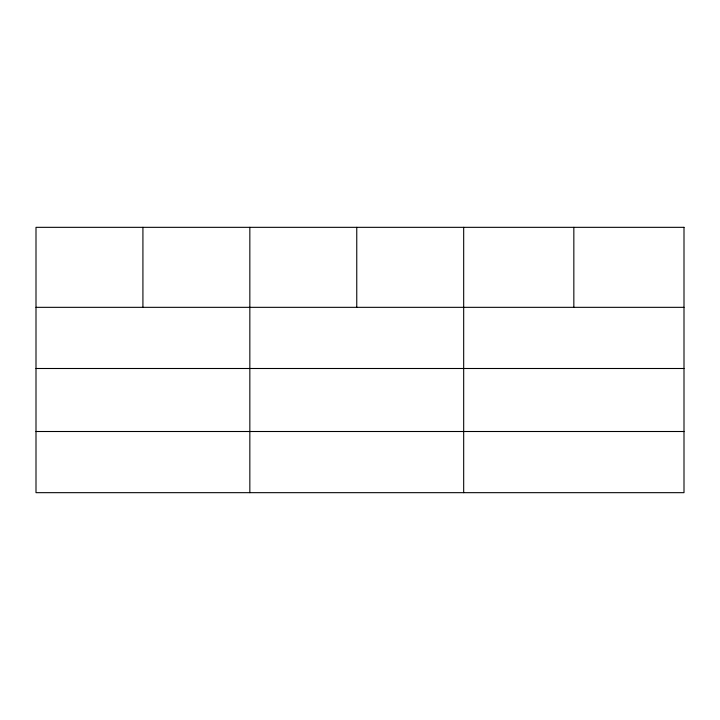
<?xml version="1.0" encoding="UTF-8"?>
<svg xmlns="http://www.w3.org/2000/svg" width="720" height="720" viewBox="0 0 720 720"><rect width="100%" height="100%" fill="white"/><g stroke="black" fill="none" stroke-linecap="round" stroke-linejoin="round"><path stroke-width="1.08" d="M36 307.332L684 307.332M36 368.496L684 368.496M36 431.505L684 431.505M573.84 227.331L573.84 307.332M463.68 227.331L463.68 492.669M356.76 227.331L356.76 307.332M249.84 227.331L249.84 492.669M142.92 227.331L142.92 307.332M684 227.331L36 227.331L36 492.669L684 492.669L684 227.331"/></g></svg>
